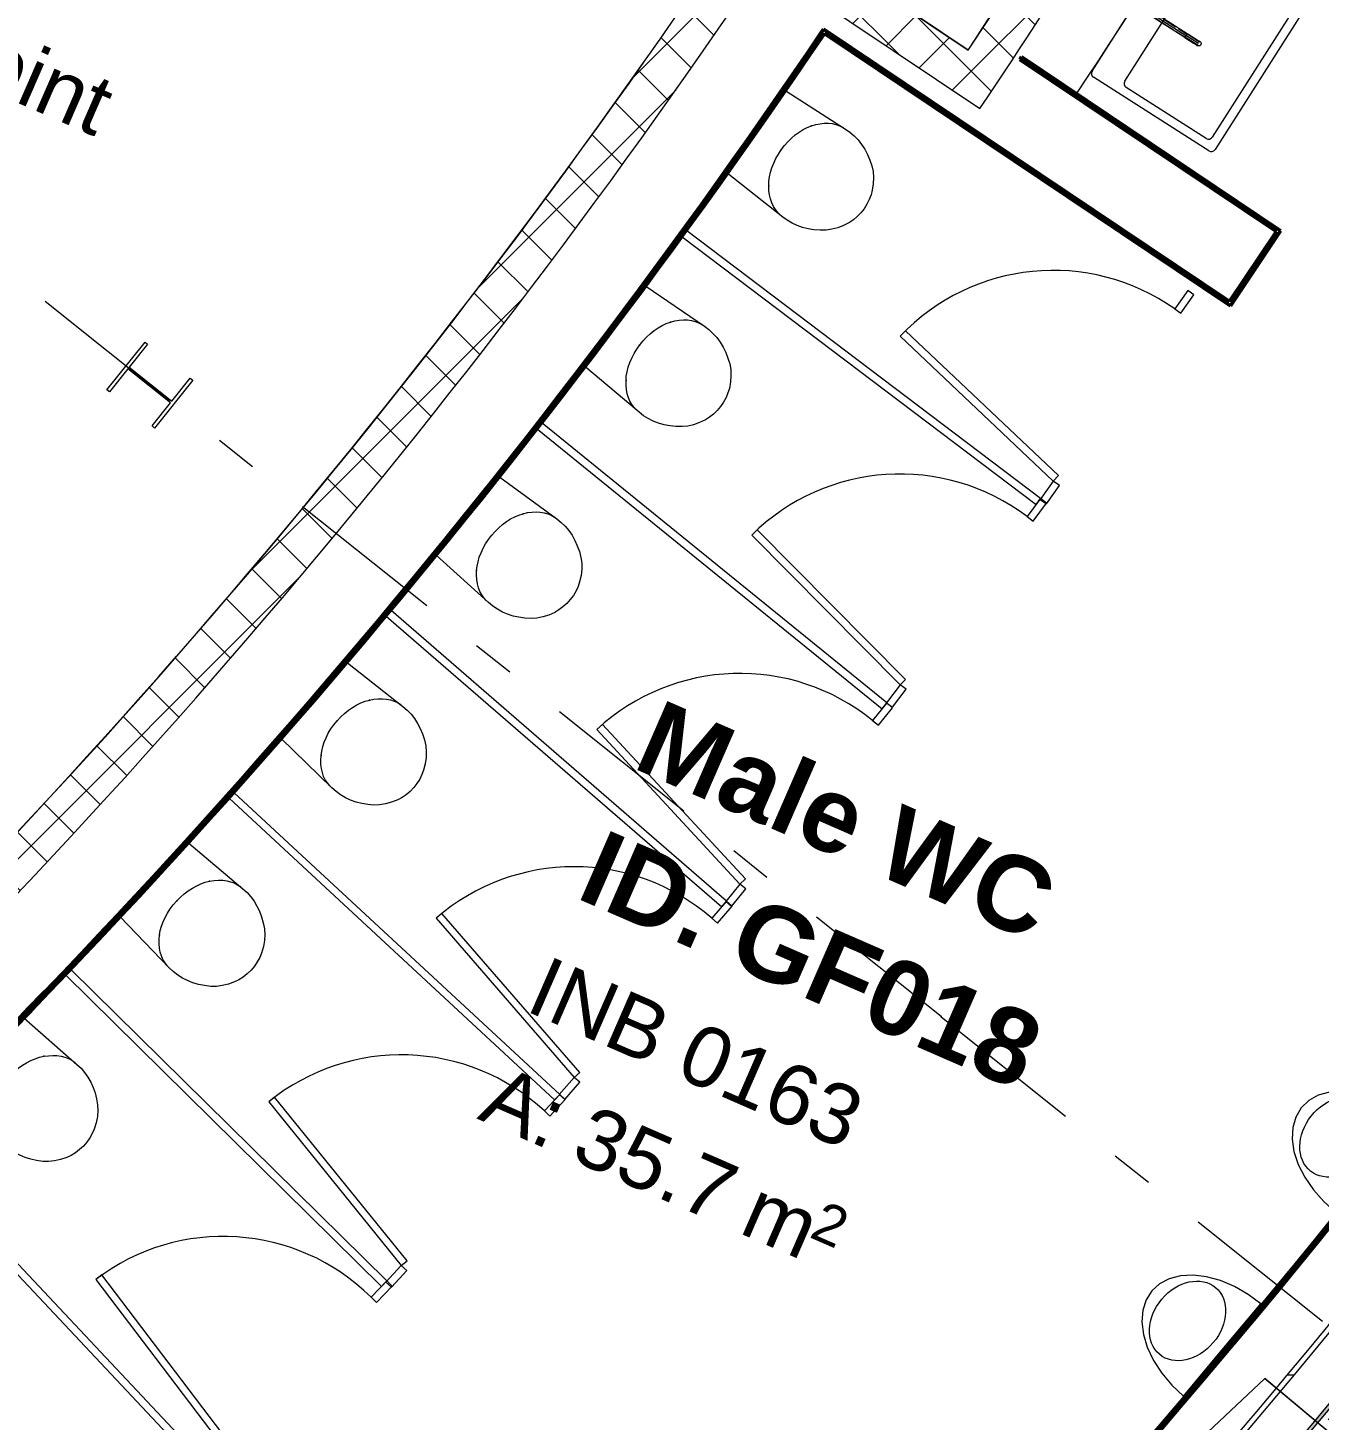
# Model space of a CAD drawing. Header units: millimetres. Extents: x -89663 to 74273, y -103666 to 18539.
# Drawn here: x -9662 to -5369, y -61751 to -57124 of the extents above; entities that cross this region are included whole.
import ezdxf
from ezdxf.enums import TextEntityAlignment as Align

# ---------------------------------------------------------------- set-up
doc = ezdxf.new("R2010")
doc.units = ezdxf.units.MM
doc.header["$MEASUREMENT"] = 0
for name, pattern in [('Dot & Dashed', [670.277762, 352.777767, -176.388884, 0, -141.111112]), ('Double Dashed', [1093.611073, 529.166651, -211.666656, 141.111112, -211.666656]), ('Hidden Line', [55, 45, -10])]:
    doc.linetypes.add(name, pattern=pattern)
for name, color, linetype in [('A-20-M_Floor_Slab', 7, 'Continuous'), ('A-25-M_Wall_Ext', 7, 'Continuous'), ('COLUMN.IFC Import', 7, 'Continuous'), ('New_A-05-M_Gross_Int_Plant', 7, 'Continuous'), ('New_A-05-M_Gross_Int_WC_s', 7, 'Continuous'), ('New_A-15-MG_Structural_Grid_Phase_2', 7, 'Continuous'), ('New_A-20-M_Hard_Landscape', 7, 'Continuous'), ('New_A-25-M_Wall_Ext', 7, 'Continuous'), ('New_A-25-M_Wall_Int', 7, 'Continuous'), ('New_A-35-M_FFE_Sanitary', 7, 'Continuous'), ('New_A-40-M_Soft_Landscaping_P2', 7, 'Continuous'), ('New_A-95-P_Drawing', 7, 'Continuous')]:
    doc.layers.add(name, color=color, linetype=linetype)
for name, color, linetype, lineweight in [('A-20-M_Floor_Slab_Pen_No__89', 8, 'Continuous', 20), ('A-25-M_Wall_Ext_Pen_No__87', 8, 'Continuous', 20), ('COLUMN.IFC Import_Pen_No__2', 8, 'Continuous', 15), ('New_A-25-M_Wall_Ext_Pen_No__87', 8, 'Continuous', 20), ('New_A-25-M_Wall_Int_Pen_No__1', 7, 'Continuous', 13), ('New_A-25-M_Wall_Int_Pen_No__193', 7, 'Continuous', 18), ('New_A-40-M_Soft_Landscaping_P2_Pen_No__150', 7, 'Continuous', 0), ('New_A-95-P_Drawing_Pen_No__1', 7, 'Continuous', 13), ('New_ArchiCAD Zone Stamps_Pen_No__6', 7, 'Continuous', 35), ('New_ArchiCAD Zone Stamps_Pen_No__9', 7, 'Continuous', 13)]:
    doc.layers.add(name, color=color, linetype=linetype, lineweight=lineweight)
for name, color, linetype, lineweight, true_color in [('New_A-05-M_Gross_Int_Plant_Pen_No__74', 7, 'Continuous', 20, 0x606060), ('New_A-05-M_Gross_Int_WC_s_Pen_No__74', 7, 'Continuous', 20, 0x606060), ('New_A-15-MG_Structural_Grid_Phase_2_Pen_No__222', 7, 'Continuous', 13, 0x65af33), ('New_A-20-M_Hard_Landscape_Pen_No__53', 7, 'Continuous', 35, 0x444444), ('New_A-25-M_Wall_Ext_Pen_No__107', 7, 'Continuous', 15, 0xa6a6a6), ('New_A-25-M_Wall_Ext_Pen_No__27', 7, 'Continuous', 50, 0x2a2a2a), ('New_A-25-M_Wall_Int_Pen_No__107', 7, 'Continuous', 15, 0xa6a6a6), ('New_A-25-M_Wall_Int_Pen_No__149', 7, 'Continuous', 0, 0x2a2a2a), ('New_A-35-M_FFE_Sanitary_Pen_No__211', 7, 'Continuous', 13, 0xebf6ff), ('New_A-35-M_FFE_Sanitary_Pen_No__27', 7, 'Continuous', 50, 0x2a2a2a), ('New_A-35-M_FFE_Sanitary_Pen_No__64', 7, 'Continuous', 20, 0x606060), ('New_A-35-M_FFE_Sanitary_Pen_No__75', 7, 'Continuous', 20, 0x606060), ('New_A-95-P_Drawing_Pen_No__25', 7, 'Continuous', 50, 0x2a2a2a)]:
    doc.layers.add(name, color=color, linetype=linetype, lineweight=lineweight, true_color=true_color)
doc.styles.add('GENERATED_STYLE_1', font='')
doc.styles.add('GENERATED_STYLE_3', font='')
doc.styles.add('GENERATED_STYLE_4', font='')
doc.styles.get('GENERATED_STYLE_1').set_extended_font_data('Arial', bold=True)
doc.styles.get('GENERATED_STYLE_3').set_extended_font_data('Arial')
doc.styles.get('GENERATED_STYLE_4').set_extended_font_data('Swis721 BT')
pattern_1 = [(45, (0, 0), (-91.92388, 91.92388), []), (135, (0, 0), (91.92388, 91.92388), [])]

# ---------------------------------------------------------------- blocks, each defined once
blk = doc.blocks.new('Mesh_6_1', base_point=(-2004.1, -57229.4))
at = {"layer": 'New_A-20-M_Hard_Landscape_Pen_No__53', "linetype": 'Continuous', "flags": 128}
blk.add_lwpolyline([(-2004.1, -57229.4, -0.183374), (-18001.8, -70543.4), (-17579.3, -76160.8), (-17223, -76133.9), (-14657.1, -75939.9), (-15007.7, -71280.4, 0.205807), (-603, -57840.4)], format="xyb", close=True, dxfattribs=at)
blk = doc.blocks.new('Male WC_INB 0163_43_1', base_point=(-7292.1, -60664.2))
at = {"layer": 'New_A-05-M_Gross_Int_WC_s_Pen_No__74', "linetype": 'Continuous'}
for p, q in [((-6346.9, -57590.3), (-7014.5, -57142.6)), ((-6176, -57343.5), (-5497.6, -57798.7)), ((-5664.7, -58047.8), (-6346.9, -57590.3)), ((-5497.6, -57798.7), (-5664.7, -58047.8))]:
    blk.add_line(p, q, dxfattribs=at)
for centre, radius, start, end in [((-25879.3, -44272.1), 23644.9, 326.43908, 336.65304), ((-26842.6, -43731), 23937.9, 312.52822, 325.92591), ((-26580.2, -43935.2), 27309.7, 312.41044, 326.00205)]:
    blk.add_arc(centre, radius, start, end, dxfattribs=at)
at = {"layer": 'New_ArchiCAD Zone Stamps_Pen_No__6'}
for tag, height, style, p in [('ROOM_NAME', 250, 'GENERATED_STYLE_1', (-7557.7, -59352)), ('zoneNameLine2', 250, 'GENERATED_STYLE_1', (-7746.1, -59784.1)), ('ROOM_NUMBER', 200, 'GENERATED_STYLE_3', (-7934.5, -60204.8)), ('measuredAreaCode', 200, 'GENERATED_STYLE_3', (-8091.6, -60564.9)), ('DUMMY_649', 200, 'GENERATED_STYLE_3', (-7784.2, -60699)), ('DUMMY_650', 200, 'GENERATED_STYLE_3', (-7294.8, -60912.3)), ('DUMMY_651', 133.3, 'GENERATED_STYLE_3', (-7015.5, -61018.9))]:
    blk.add_attdef(tag, text='', height=height, rotation=336.4404, dxfattribs=dict(at, style=style)).set_placement(p, align=Align.TOP_LEFT)
blk = doc.blocks.new('Plenum Tank Room_INB 0169_46_1', base_point=(-21529, -64782))
at = {"layer": 'New_A-05-M_Gross_Int_Plant_Pen_No__74', "linetype": 'Continuous'}
blk.add_line((-7255.9, -56715.8), (-6536, -57198.3), dxfattribs=at)
for centre, radius, start, end in [((-42102.8, -34239.2), 42333.4, 327.15697, 329.00326), ((-27118.6, -43491.4), 23862.3, 312.52935, 326.34467)]:
    blk.add_arc(centre, radius, start, end, dxfattribs=at)
at = {"layer": 'New_ArchiCAD Zone Stamps_Pen_No__9'}
for tag, height, style, p in [('ROOM_NAME', 250, 'GENERATED_STYLE_1', (-22524.9, -63151.3)), ('zoneNameLine2', 250, 'GENERATED_STYLE_1', (-22713.3, -63583.4)), ('ROOM_NUMBER', 200, 'GENERATED_STYLE_3', (-22901.8, -64004.1)), ('measuredAreaCode', 200, 'GENERATED_STYLE_3', (-23058.8, -64364.2)), ('DUMMY_649', 200, 'GENERATED_STYLE_3', (-22751.4, -64498.3)), ('DUMMY_650', 200, 'GENERATED_STYLE_3', (-22159.5, -64756.3)), ('DUMMY_651', 133.3, 'GENERATED_STYLE_3', (-21880.2, -64862.9))]:
    blk.add_attdef(tag, text='', height=height, rotation=336.4404, dxfattribs=dict(at, style=style)).set_placement(p, align=Align.TOP_LEFT)
blk = doc.blocks.new('Mesh_26_1', base_point=(-15007.7, -71280.4))
at = {"layer": 'New_A-40-M_Soft_Landscaping_P2_Pen_No__150', "linetype": 'Continuous', "flags": 128}
blk.add_lwpolyline([(-15007.7, -71280.4), (-14657.1, -75939.9, 0.09191), (5945.5, -69347.8), (9078.1, -62163.8), (-603, -57840.4, -0.205807)], format="xyb", close=True, dxfattribs=at)
blk = doc.blocks.new('Slab_67_1', base_point=(-9826.8, -66666.7))
at = {"layer": 'A-20-M_Floor_Slab_Pen_No__89', "linetype": 'Continuous', "flags": 128}
blk.add_lwpolyline([(-9826.8, -66666.7), (-10262.5, -66046.8), (-5549.6, -61612.4), (-4970, -62096.9)], close=True, dxfattribs=at)
blk = doc.blocks.new('Slab_68_1', base_point=(-10262.5, -66046.8))
at = {"layer": 'A-20-M_Floor_Slab_Pen_No__89', "linetype": 'Continuous', "flags": 128}
blk.add_lwpolyline([(-10262.5, -66046.8), (-10073.7, -66315.4), (-5298.5, -61822.4), (-5549.6, -61612.4)], close=True, dxfattribs=at)
blk = doc.blocks.new('Wall_53_1', base_point=(-38176, -69536.6))
at = {"layer": 'New_A-25-M_Wall_Ext_Pen_No__107', "linetype": 'Continuous', "lineweight": 0, "true_color": 0x535353}
blk.add_hatch(color=251, dxfattribs=at).paths.add_polyline_path([(-7888.7, -64664.4), (-7855.1, -64701.5), (-7821.6, -64738.5, 0.106432), (-877.5, -55078.3), (-969.2, -55038.4, -0.106432)])
at = {"layer": 'New_A-25-M_Wall_Ext_Pen_No__27', "linetype": 'Continuous'}
for radius, end in [(28161.8, 336.44044), (28261.8, 331.6191)]:
    blk.add_arc((-26783.5, -43782), radius, 312.13949, end, dxfattribs=at)
blk = doc.blocks.new('Wall_55_1', base_point=(-38175.9, -69536.5))
at = {"layer": 'New_A-25-M_Wall_Ext_Pen_No__87', "linetype": 'Hidden Line'}
for radius in [28161.8, 28211.8]:
    blk.add_arc((-26758.9, -43792.8), radius, 246.08329, 336.44041, dxfattribs=at)
blk = doc.blocks.new('Wall_61_1', base_point=(-11383.4, -60645.5))
at = {"layer": 'New_A-25-M_Wall_Int_Pen_No__107', "linetype": 'Continuous'}
h = blk.add_hatch(dxfattribs=at)
h.set_pattern_fill('Concrete_Block_0001', color=256, style=0, pattern_type=2)
h.set_pattern_definition(pattern_1)
h.paths.add_polyline_path([(-11487, -60739.6), (-7905.1, -64646.3), (-7801.9, -64551.7), (-11478, -60542.3)])
at = {"layer": 'New_A-25-M_Wall_Int_Pen_No__1', "linetype": 'Continuous', "flags": 128}
for points in [[(-10988.4, -61076.3), (-11478, -60542.3)], [(-11487, -60739.6), (-8067.7, -64469)], [(-7801.9, -64551.7), (-10893.8, -61179.5)], [(-7973.1, -64572.1), (-7905.1, -64646.3)], [(-7905.1, -64646.3), (-7801.9, -64551.7)]]:
    blk.add_lwpolyline(points, dxfattribs=at)
blk = doc.blocks.new('Wall_78_1', base_point=(-10893.8, -61179.5))
at = {"layer": 'New_A-25-M_Wall_Int_Pen_No__107', "linetype": 'Continuous'}
h = blk.add_hatch(dxfattribs=at)
h.set_pattern_fill('Concrete_Block_0001', color=256, style=0, pattern_type=2)
h.set_pattern_definition(pattern_1)
h.paths.add_polyline_path([(-10893.8, -61179.5, 0.060041), (-7139.4, -56793.4), (-7255.9, -56715.8, -0.06004), (-10988.4, -61076.3)])
at = {"layer": 'New_A-25-M_Wall_Int_Pen_No__1', "linetype": 'Continuous', "flags": 128}
blk.add_lwpolyline([(-7139.4, -56793.4), (-7255.9, -56715.8)], dxfattribs=at)
at = {"layer": 'New_A-25-M_Wall_Int_Pen_No__1', "linetype": 'Continuous'}
for radius, start, end in [(23986, 312.56517, 326.30886), (24126, 312.56489, 325.97638)]:
    blk.add_arc((-27213.3, -43410.3), radius, start, end, dxfattribs=at)
blk = doc.blocks.new('Wall_80_1', base_point=(-7217.4, -56909.7))
at = {"layer": 'New_A-25-M_Wall_Int_Pen_No__107', "linetype": 'Continuous'}
h = blk.add_hatch(dxfattribs=at)
h.set_pattern_fill('Concrete_Block_0001', color=256, style=0, pattern_type=2)
h.set_pattern_definition(pattern_1)
h.paths.add_polyline_path([(-7217.4, -56909.7), (-6497.4, -57392.8), (-6536, -57198.3), (-7139.4, -56793.4)])
at = {"layer": 'New_A-25-M_Wall_Int_Pen_No__1', "linetype": 'Continuous', "flags": 128}
for points in [[(-6536, -57198.3), (-7139.4, -56793.4)], [(-7217.4, -56909.7), (-6497.4, -57392.8)]]:
    blk.add_lwpolyline(points, dxfattribs=at)
blk = doc.blocks.new('Wall_83_1', base_point=(-6497.4, -57392.8))
at = {"layer": 'New_A-25-M_Wall_Int_Pen_No__107', "linetype": 'Continuous'}
h = blk.add_hatch(dxfattribs=at)
h.set_pattern_fill('Concrete_Block_0001', color=256, style=0, pattern_type=2)
h.set_pattern_definition(pattern_1)
h.paths.add_polyline_path([(-6497.4, -57392.8, 0.015654), (-5685.6, -56096.8), (-5806.5, -56026.3, -0.014213), (-6536, -57198.3)])
at = {"layer": 'New_A-25-M_Wall_Int_Pen_No__1', "linetype": 'Continuous', "flags": 128}
blk.add_lwpolyline([(-5685.6, -56096.8), (-5806.5, -56026.3)], dxfattribs=at)
at = {"layer": 'New_A-25-M_Wall_Int_Pen_No__1', "linetype": 'Continuous'}
for radius, start in [(24289.1, 326.47103), (24429.1, 326.14078)]:
    blk.add_arc((-26783.5, -43782), radius, start, 329.72808, dxfattribs=at)
blk = doc.blocks.new('Wall_120_1', base_point=(-8161.2, -64098.5))
at = {"layer": 'New_A-35-M_FFE_Sanitary_Pen_No__211', "linetype": 'Continuous'}
h = blk.add_hatch(dxfattribs=at)
h.set_pattern_fill('Plaster_0001', color=256, style=0, pattern_type=2)
h.set_pattern_definition([(229.20706, (0, 0), (-131.12933, 113.1596), [0, -100]), (229.20706, (32.9, -94.43), (-131.12933, 113.1596), [0, -100])])
h.paths.add_polyline_path([(-8154.4, -64105.9, 0.059246), (-3930.6, -59211.3), (-3938.9, -59205.7, -0.059154), (-8153.8, -64091.8)])
at = {"layer": 'New_A-35-M_FFE_Sanitary_Pen_No__27', "linetype": 'Continuous'}
for radius, start, end in [(27376.5, 312.42597, 325.98824), (27366.5, 312.44686, 325.98819)]:
    blk.add_arc((-26623.6, -43897.9), radius, start, end, dxfattribs=at)
blk = doc.blocks.new('Wall_121_1', base_point=(-10661.7, -61371.9))
at = {"layer": 'New_A-35-M_FFE_Sanitary_Pen_No__211', "linetype": 'Continuous'}
h = blk.add_hatch(dxfattribs=at)
h.set_pattern_fill('Plaster_0001', color=256, style=0, pattern_type=2)
h.set_pattern_definition([(49.22718, (0, 0), (-131.16907, 113.11355), [0, -100]), (49.22718, (-32.93, 94.42), (-131.16907, 113.11355), [0, -100])])
h.paths.add_polyline_path([(-10654.3, -61365.2, 0.05842), (-7014.5, -57142.6), (-7022.8, -57137, -0.058524), (-10668.4, -61364.5)])
at = {"layer": 'New_A-35-M_FFE_Sanitary_Pen_No__27', "linetype": 'Continuous'}
for radius, start, end in [(23927.9, 312.52837, 325.92591), (23937.9, 312.55229, 325.92601)]:
    blk.add_arc((-26842.6, -43731), radius, start, end, dxfattribs=at)
blk = doc.blocks.new('Wall_124_1', base_point=(-10661.7, -61371.9))
at = {"layer": 'New_A-35-M_FFE_Sanitary_Pen_No__211', "linetype": 'Continuous'}
h = blk.add_hatch(dxfattribs=at)
h.set_pattern_fill('Plaster_0001', color=256, style=0, pattern_type=2)
h.set_pattern_definition([(132.50883, (0, 0), (127.68215, 117.03534), [0, -100]), (132.50883, (-97.63, -21.66), (127.68215, 117.03534), [0, -100])])
h.paths.add_polyline_path([(-10668.4, -61364.5), (-9638.8, -62487.9), (-9631.4, -62481.1), (-10654.3, -61365.2)])
at = {"layer": 'New_A-35-M_FFE_Sanitary_Pen_No__27', "linetype": 'Continuous', "flags": 128}
for points in [[(-10668.4, -61364.5), (-9638.8, -62487.9)], [(-9631.4, -62481.1), (-10654.3, -61365.2)]]:
    blk.add_lwpolyline(points, dxfattribs=at)
blk = doc.blocks.new('Wall_139_1', base_point=(-7022.8, -57137))
at = {"layer": 'New_A-35-M_FFE_Sanitary_Pen_No__211', "linetype": 'Continuous'}
h = blk.add_hatch(dxfattribs=at)
h.set_pattern_fill('Plaster_0001', color=256, style=0, pattern_type=2)
h.set_pattern_definition([(146.1517, (0, 0), (96.4745, 143.84946), [0, -100]), (146.1517, (-89.76, -44.07), (96.4745, 143.84946), [0, -100])])
h.paths.add_polyline_path([(-7022.8, -57137), (-5664.7, -58047.8), (-5667.5, -58033.9), (-7017.2, -57128.7)])
at = {"layer": 'New_A-35-M_FFE_Sanitary_Pen_No__27', "linetype": 'Continuous', "flags": 128}
for points in [[(-7017.2, -57128.7), (-7022.8, -57137)], [(-5667.5, -58033.9), (-7017.2, -57128.7)], [(-7014.5, -57142.6), (-5664.7, -58047.8)]]:
    blk.add_lwpolyline(points, dxfattribs=at)
blk = doc.blocks.new('Wall_140_1', base_point=(-5664.7, -58047.8))
at = {"layer": 'New_A-35-M_FFE_Sanitary_Pen_No__211', "linetype": 'Continuous'}
h = blk.add_hatch(dxfattribs=at)
h.set_pattern_fill('Plaster_0001', color=256, style=0, pattern_type=2)
h.set_pattern_definition([(236.14078, (0, 0), (-143.83106, 96.50195), [0, -100]), (236.14078, (44.06, -89.77), (-143.83106, 96.50195), [0, -100])])
h.paths.add_polyline_path([(-5664.7, -58047.8), (-5497.6, -57798.7), (-5511.5, -57801.4), (-5667.5, -58033.9)])
at = {"layer": 'New_A-35-M_FFE_Sanitary_Pen_No__27', "linetype": 'Continuous', "flags": 128}
for points in [[(-5511.5, -57801.4), (-5667.5, -58033.9)], [(-5664.7, -58047.8), (-5497.6, -57798.7)]]:
    blk.add_lwpolyline(points, dxfattribs=at)
blk = doc.blocks.new('Wall_141_1', base_point=(-5497.6, -57798.7))
at = {"layer": 'New_A-35-M_FFE_Sanitary_Pen_No__211', "linetype": 'Continuous'}
h = blk.add_hatch(dxfattribs=at)
h.set_pattern_fill('Plaster_0001', color=256, style=0, pattern_type=2)
h.set_pattern_definition([(326.14078, (0, 0), (96.50195, 143.83106), [0, -100]), (326.14078, (89.77, 44.06), (96.50195, 143.83106), [0, -100])])
h.paths.add_polyline_path([(-5497.6, -57798.7), (-6359, -57220.7), (-6364.6, -57229), (-5511.5, -57801.4)])
at = {"layer": 'New_A-35-M_FFE_Sanitary_Pen_No__27', "linetype": 'Continuous', "flags": 128}
for points in [[(-6359, -57220.7), (-6364.6, -57229)], [(-6364.6, -57229), (-5511.5, -57801.4)], [(-5497.6, -57798.7), (-6359, -57220.7)]]:
    blk.add_lwpolyline(points, dxfattribs=at)
blk = doc.blocks.new('Wall_231_1', base_point=(-38294.6, -69816.9))
at = {"layer": 'A-25-M_Wall_Ext_Pen_No__87', "linetype": 'Hidden Line'}
for radius, start, end in [(28130.8, 246.16287, 336.76285), (28469.8, 246.15506, 336.76093)]:
    blk.add_arc((-26785.3, -43777.2), radius, start, end, dxfattribs=at)
blk = doc.blocks.new('Wall_254_1', base_point=(-7921.5, -64417.2))
at = {"layer": 'New_A-25-M_Wall_Int_Pen_No__107', "linetype": 'Continuous'}
h = blk.add_hatch(dxfattribs=at)
h.set_pattern_fill('Plywood_0001', color=256, style=0, pattern_type=2)
h.set_pattern_definition([(0, (0, 0), (0, 200), [])])
h.paths.add_polyline_path([(-1322.1, -54884.5, -0.105152), (-8043, -64284.3), (-8030.8, -64297.6, 0.105152), (-1305.6, -54891.7)])
blk.add_hatch(color=256, dxfattribs=at).paths.add_polyline_path([(-7921.5, -64417.2, 0.105152), (-1157.1, -54956.4), (-1168.1, -54951.6, -0.105152), (-7929.6, -64408.3)])
at = {"layer": 'New_A-25-M_Wall_Int_Pen_No__149', "linetype": 'Continuous'}
for radius in [27776.8, 28046.8]:
    blk.add_arc((-26783.5, -43782), radius, 312.42955, 336.44041, dxfattribs=at)
at = {"layer": 'New_A-25-M_Wall_Int_Pen_No__193', "linetype": 'Continuous'}
for radius in [27794.8, 27944.8, 27956.8]:
    blk.add_arc((-26783.5, -43782), radius, 312.42955, 336.44041, dxfattribs=at)
blk = doc.blocks.new('Commercial Bath Stall 19_3')
at = {"layer": 'New_A-35-M_FFE_Sanitary_Pen_No__64', "linetype": 'Continuous'}
for p, q in [((850, 1500), (825, 1500)), ((825, 1500), (825, 25)), ((850, 25), (850, 1500)), ((75, 25), (0, 25)), ((0, 25), (0, 0)), ((0, 0), (75, 0)), ((75, 0), (75, 25)), ((100, 0.5), (75, 0)), ((75, 0), (90.3, -699.8)), ((115.3, -699.3), (100, 0.5)), ((850, 25), (775, 25)), ((775, 25), (775, 0)), ((775, 0), (850, 0)), ((825, 25), (850, 25)), ((850, 0), (850, 25)), ((90.3, -699.8), (115.3, -699.3))]:
    blk.add_line(p, q, dxfattribs=at)
blk.add_arc((75, 0), 700, 271.2506, 0, dxfattribs=at)
blk = doc.blocks.new('Commercial Bath Stall 19_15')
at = {"layer": 'New_A-35-M_FFE_Sanitary_Pen_No__64', "linetype": 'Continuous'}
for p, q in [((850, 1500), (825, 1500)), ((825, 1500), (825, 25)), ((850, 25), (850, 1500)), ((174.4, 717.9), (75, 25)), ((99.7, 21.4), (199.2, 714.4)), ((199.2, 714.4), (174.4, 717.9)), ((75, 25), (0, 25)), ((0, 25), (0, 0)), ((0, 0), (75, 0)), ((75, 0), (75, 25)), ((75, 25), (99.7, 21.4)), ((850, 25), (775, 25)), ((775, 25), (775, 0)), ((775, 0), (850, 0)), ((825, 25), (850, 25)), ((850, 0), (850, 25))]:
    blk.add_line(p, q, dxfattribs=at)
blk.add_arc((75, 25), 700, 0, 81.8354, dxfattribs=at)
blk = doc.blocks.new('Commercial Bath Stall 19_16')
at = {"layer": 'New_A-35-M_FFE_Sanitary_Pen_No__64', "linetype": 'Continuous'}
for p, q in [((174.4, 717.9), (75, 25)), ((99.7, 21.4), (199.2, 714.4)), ((199.2, 714.4), (174.4, 717.9)), ((75, 25), (0, 25)), ((0, 25), (0, 0)), ((0, 0), (75, 0)), ((75, 0), (75, 25)), ((75, 25), (99.7, 21.4)), ((850, 25), (775, 25)), ((775, 25), (775, 0)), ((775, 0), (850, 0)), ((850, 0), (850, 25))]:
    blk.add_line(p, q, dxfattribs=at)
blk.add_arc((75, 25), 700, 0, 81.8354, dxfattribs=at)
blk = doc.blocks.new('Elbow Tube 19')
at = {"layer": 'New_A-35-M_FFE_Sanitary_Pen_No__64', "linetype": 'Continuous'}
for p, q in [((-8, 0), (-7.7, 2.1)), ((-7.7, -2.1), (-8, 0)), ((-7.7, 2.1), (-6.9, 4)), ((-6.9, 4), (-5.7, 5.7)), ((-5.7, 5.7), (-4, 6.9)), ((-4, 6.9), (-2.1, 7.7)), ((-2.1, 7.7), (0, 8)), ((1.7, 8), (0, 8)), ((6.7, 8), (1.7, 8)), ((14.6, 8), (6.7, 8)), ((25, 8), (14.6, 8)), ((37.1, 8), (25, 8)), ((50, 8), (37.1, 8)), ((50, 7.7), (50, 8)), ((50, 6.9), (50, 7.7)), ((50, 5.7), (50, 6.9)), ((50, 4), (50, 5.7)), ((50, 2.1), (50, 4)), ((50, 0), (50, 2.1)), ((50, -2.1), (50, 0)), ((-6.9, -4), (-7.7, -2.1)), ((-5.7, -5.7), (-6.9, -4)), ((-4, -6.9), (-5.7, -5.7)), ((-2.1, -7.7), (-4, -6.9)), ((0, -8), (-2.1, -7.7)), ((1.7, -8), (0, -8)), ((6.7, -8), (1.7, -8)), ((14.6, -8), (6.7, -8)), ((25, -8), (14.6, -8)), ((37.1, -8), (25, -8)), ((50, -8), (37.1, -8)), ((50, -4), (50, -2.1)), ((50, -5.7), (50, -4)), ((50, -6.9), (50, -5.7)), ((50, -7.7), (50, -6.9)), ((50, -8), (50, -7.7))]:
    blk.add_line(p, q, dxfattribs=at)
at = {"layer": 'New_A-35-M_FFE_Sanitary_Pen_No__64', "linetype": 'Hidden Line'}
for p, q in [((0, 6), (50, 6)), ((0, -6), (50, -6))]:
    blk.add_line(p, q, dxfattribs=at)
at = {"layer": 'New_A-35-M_FFE_Sanitary_Pen_No__64', "linetype": 'Dot & Dashed'}
blk.add_line((0, 0), (50, 0), dxfattribs=at)
blk = doc.blocks.new('Tube 19')
at = {"layer": 'New_A-35-M_FFE_Sanitary_Pen_No__64', "linetype": 'Continuous'}
for p, q in [((0, 8), (0, -8)), ((200, 8), (0, 8)), ((200, -8), (200, 8)), ((0, -8), (200, -8))]:
    blk.add_line(p, q, dxfattribs=at)
at = {"layer": 'New_A-35-M_FFE_Sanitary_Pen_No__64', "linetype": 'Hidden Line'}
for p, q in [((0, 6), (200, 6)), ((0, -6), (200, -6))]:
    blk.add_line(p, q, dxfattribs=at)
at = {"layer": 'New_A-35-M_FFE_Sanitary_Pen_No__64', "linetype": 'Dot & Dashed'}
blk.add_line((0, 0), (200, 0), dxfattribs=at)
blk = doc.blocks.new('WC 19')
at = {"layer": 'New_A-35-M_FFE_Sanitary_Pen_No__75', "linetype": 'Continuous'}
for p, q in [((-167.5, 0), (-179.5, -235)), ((167.5, 0), (-167.5, 0)), ((179.5, -235), (167.5, 0)), ((-179.5, -235), (-179.7, -253.5)), ((-179.7, -253.5), (-178, -272)), ((-178, -272), (-174.6, -290.3)), ((174.6, -290.3), (178, -272)), ((178, -272), (179.7, -253.5)), ((179.7, -253.5), (179.5, -235)), ((-174.6, -290.3), (-169.3, -308.5)), ((-169.3, -308.5), (-162.3, -326.5)), ((162.3, -326.5), (169.3, -308.5)), ((169.3, -308.5), (174.6, -290.3)), ((-162.3, -326.5), (-153.5, -344.1)), ((-153.5, -344.1), (-143, -361.3)), ((-143, -361.3), (-130.8, -378)), ((130.8, -378), (143, -361.3)), ((143, -361.3), (153.5, -344.1)), ((153.5, -344.1), (162.3, -326.5)), ((-130.8, -378), (-117.9, -391.8)), ((-117.9, -391.8), (-102.6, -404.5)), ((-102.6, -404.5), (-85.1, -415.9)), ((-85.1, -415.9), (-65.5, -425.9)), ((65.5, -425.9), (85.1, -415.9)), ((85.1, -415.9), (102.6, -404.5)), ((102.6, -404.5), (117.9, -391.8)), ((117.9, -391.8), (130.8, -378)), ((-65.5, -425.9), (-50.5, -431.6)), ((-50.5, -431.6), (-34.3, -435.8)), ((-34.3, -435.8), (-17.3, -438.4)), ((-17.3, -438.4), (0, -439.3)), ((0, -439.3), (17.3, -438.4)), ((17.3, -438.4), (34.3, -435.8)), ((34.3, -435.8), (50.5, -431.6)), ((50.5, -431.6), (65.5, -425.9))]:
    blk.add_line(p, q, dxfattribs=at)
for centre, major_axis, start_param, end_param in [((38, -232.5), (-217.3, 0), 5.540146, 6.22922), ((0, -207.4), (-163.2, 0), 4.712389, 5.557143), ((0, -207.4), (-163.2, 0), 3.867635, 4.712389), ((-38, -232.5), (-217.3, 0), 3.195558, 3.884632)]:
    blk.add_ellipse(centre, major_axis=major_axis, ratio=0.649599, start_param=start_param, end_param=end_param, dxfattribs=at)
for p in [(-122, -137), (0, -101.4), (122, -137), (-179, -224.9)]:
    blk.add_point(p, dxfattribs=at)
blk = doc.blocks.new('Standard grid marker_12')
at = {"layer": 'New_A-15-MG_Structural_Grid_Phase_2_Pen_No__222', "linetype": 'Double Dashed'}
for p, q in [((2590.6, 0.5), (0, 0.5)), ((2591.1, 0), (2590.6, 0.5)), ((2591.1, 0), (19467, 0))]:
    blk.add_line(p, q, dxfattribs=at)
blk.add_point((2591.1, 0), dxfattribs=at)
at = {"layer": 'New_A-15-MG_Structural_Grid_Phase_2_Pen_No__222', "style": 'GENERATED_STYLE_4'}
for tag, p in [('AC_MarkerText_1_0', (-500, 43.9)), ('AC_MarkerText_1_1', (22558.2, 43.9))]:
    blk.add_attdef(tag, text='', height=350, rotation=195.0277, dxfattribs=at).set_placement(p, align=Align.MIDDLE_CENTER)
blk = doc.blocks.new('Standard grid marker_24')
at = {"layer": 'New_A-15-MG_Structural_Grid_Phase_2_Pen_No__222', "linetype": 'Double Dashed'}
blk.add_arc((0, 0), 27977.6, 0, 90.63597, dxfattribs=at)
at = {"layer": 'New_A-15-MG_Structural_Grid_Phase_2_Pen_No__222', "style": 'GENERATED_STYLE_4'}
blk.add_attdef('AC_MarkerText_1', text='', height=350, rotation=90.3066, dxfattribs=at).set_placement((-1326.2, 28008), align=Align.MIDDLE_CENTER)
blk = doc.blocks.new('Column 11')
at = {"layer": 'COLUMN.IFC Import_Pen_No__2', "linetype": 'Continuous'}
for p, q in [((-101.8, 101.6), (101.8, 101.6)), ((-101.8, 90.6), (-101.8, 101.6)), ((101.8, 101.6), (101.8, 90.6)), ((-3.6, 90.6), (-101.8, 90.6)), ((-3.6, -90.6), (-3.6, 90.6)), ((3.6, 90.6), (3.6, -90.6)), ((101.8, 90.6), (3.6, 90.6)), ((-101.8, -90.6), (-3.6, -90.6)), ((-101.8, -101.6), (-101.8, -90.6)), ((3.6, -90.6), (101.8, -90.6)), ((101.8, -90.6), (101.8, -101.6)), ((101.8, -101.6), (-101.8, -101.6))]:
    blk.add_line(p, q, dxfattribs=at)
blk = doc.blocks.new('Urinal 19')
at = {"layer": 'New_A-35-M_FFE_Sanitary_Pen_No__64', "linetype": 'Continuous'}
for p, q in [((-200, 0), (-197, -53)), ((0, 0), (-200, 0)), ((200, 0), (0, 0)), ((197, -53), (200, 0)), ((-197, -53), (-187.9, -104.3)), ((187.9, -104.3), (197, -53)), ((-187.9, -104.3), (-173.2, -152.5)), ((173.2, -152.5), (187.9, -104.3)), ((-173.2, -152.5), (-153.2, -196.1)), ((153.2, -196.1), (173.2, -152.5)), ((-153.2, -196.1), (-128.6, -233.6)), ((128.6, -233.6), (153.2, -196.1)), ((-128.6, -233.6), (-100, -264.1)), ((-100, -264.1), (-68.4, -286.6)), ((68.4, -286.6), (100, -264.1)), ((100, -264.1), (128.6, -233.6)), ((-68.4, -286.6), (-34.7, -300.4)), ((-34.7, -300.4), (0, -305)), ((0, -305), (34.7, -300.4)), ((34.7, -300.4), (68.4, -286.6))]:
    blk.add_line(p, q, dxfattribs=at)
blk.add_ellipse((0, -150), major_axis=(-145, 0), ratio=0.772414, dxfattribs=at)
blk = doc.blocks.new('Basin 19')
at = {"layer": 'New_A-35-M_FFE_Sanitary_Pen_No__64', "linetype": 'Continuous'}
for p, q in [((-267.5, 0), (267.5, 0)), ((-282.5, -470), (-282.5, -15)), ((282.5, -15), (282.5, -470)), ((-252.5, -440), (-252.5, -125)), ((-237.5, -110), (237.5, -110)), ((252.5, -125), (252.5, -440)), ((237.5, -455), (-237.5, -455)), ((267.5, -485), (-267.5, -485))]:
    blk.add_line(p, q, dxfattribs=at)
for centre, start, end in [((-267.5, -15), 90, 180), ((267.5, -15), 0, 90), ((-237.5, -125), 90, 180), ((237.5, -125), 0, 90), ((-237.5, -440), 180, 270), ((237.5, -440), 270, 0), ((-267.5, -470), 180, 270), ((267.5, -470), 270, 0)]:
    blk.add_arc(centre, 15, start, end, dxfattribs=at)
blk = doc.blocks.new('Level Dimension_1_1', base_point=(-12978.9, -56444.6))
at = {"layer": 'New_A-95-P_Drawing_Pen_No__25', "linetype": 'Continuous'}
for p, q in [((-13138.8, -56811.3), (-12819, -56078)), ((-13345.6, -56284.7), (-12612.2, -56604.5))]:
    blk.add_line(p, q, dxfattribs=at)
blk.add_circle((-12978.9, -56444.6), 200, dxfattribs=at)
at = {"layer": 'New_A-95-P_Drawing_Pen_No__1', "insert": (-12452.4, -56237.8), "char_height": 200, "attachment_point": 7, "rotation": 336.4404, "style": 'GENERATED_STYLE_3'}
blk.add_mtext('\\A1;{\\fArial|b0|i0|c0|p34;South Atrium Set out point }', dxfattribs=at)
blk = doc.blocks.new('Mesh_37_1', base_point=(-603, -57840.4))
at = {"layer": 'New_A-40-M_Soft_Landscaping_P2_Pen_No__150', "linetype": 'Continuous', "flags": 128}
blk.add_lwpolyline([(-603, -57840.4, -0.205807), (-15007.7, -71280.4), (-14916.9, -72486.2, 0.161424), (-1600, -63958.3), (1156.8, -58626.3)], format="xyb", close=True, dxfattribs=at)

msp = doc.modelspace()

# ---------------------------------------------------------------- block references
at = {"layer": 'A-20-M_Floor_Slab', "color": 8, "linetype": 'Continuous', "lineweight": 20}
for name, p in [('Slab_67_1', (-9826.8, -66666.7)), ('Slab_68_1', (-10262.5, -66046.8))]:
    msp.add_blockref(name, p, dxfattribs=at)
at = {"layer": 'A-25-M_Wall_Ext', "color": 250, "lineweight": 50, "true_color": 0x2a2a2a}
msp.add_blockref('Wall_231_1', (-38294.6, -69816.9), dxfattribs=at)
at = {"layer": 'COLUMN.IFC Import', "linetype": 'Continuous', "zscale": 1000, "rotation": 51.41241155949833}
msp.add_blockref('Column 11', (-9256.8, -58311.2), dxfattribs=at)
at = {"layer": 'New_A-05-M_Gross_Int_Plant', "linetype": 'Continuous'}
msp.add_blockref('Plenum Tank Room_INB 0169_46_1', (-21529, -64782), dxfattribs=at)
at = {"layer": 'New_A-05-M_Gross_Int_WC_s', "linetype": 'Continuous'}
ref = msp.add_blockref('Male WC_INB 0163_43_1', (-7292.1, -60664.2), dxfattribs=at)
ref.add_attrib('ROOM_NAME', 'Male WC', dxfattribs={"layer": 'New_ArchiCAD Zone Stamps_Pen_No__6', "color": 7, "height": 250, "rotation": 336.4404, "style": 'GENERATED_STYLE_1'}).set_placement((-7557.7, -59352), align=Align.TOP_LEFT)
ref.add_attrib('ROOM_NUMBER', 'INB 0163', dxfattribs={"layer": 'New_ArchiCAD Zone Stamps_Pen_No__6', "color": 7, "height": 200, "rotation": 336.4404, "style": 'GENERATED_STYLE_3'}).set_placement((-7934.5, -60204.8), align=Align.TOP_LEFT)
ref.add_attrib('zoneNameLine2', 'ID. GF018', dxfattribs={"layer": 'New_ArchiCAD Zone Stamps_Pen_No__6', "color": 7, "height": 250, "rotation": 336.4404, "style": 'GENERATED_STYLE_1'}).set_placement((-7746.1, -59784.1), align=Align.TOP_LEFT)
ref.add_attrib('measuredAreaCode', 'A: ', dxfattribs={"layer": 'New_ArchiCAD Zone Stamps_Pen_No__6', "color": 7, "height": 200, "rotation": 336.4404, "style": 'GENERATED_STYLE_3'}).set_placement((-8091.6, -60564.9), align=Align.TOP_LEFT)
ref.add_attrib('DUMMY_649', '35.7', dxfattribs={"layer": 'New_ArchiCAD Zone Stamps_Pen_No__6', "color": 7, "height": 200, "rotation": 336.4404, "style": 'GENERATED_STYLE_3'}).set_placement((-7784.2, -60699), align=Align.TOP_LEFT)
ref.add_attrib('DUMMY_650', ' m', dxfattribs={"layer": 'New_ArchiCAD Zone Stamps_Pen_No__6', "color": 7, "height": 200, "rotation": 336.4404, "style": 'GENERATED_STYLE_3'}).set_placement((-7294.8, -60912.3), align=Align.TOP_LEFT)
ref.add_attrib('DUMMY_651', '2', dxfattribs={"layer": 'New_ArchiCAD Zone Stamps_Pen_No__6', "color": 7, "height": 133.3, "rotation": 336.4404, "style": 'GENERATED_STYLE_3'}).set_placement((-7015.5, -61018.9), align=Align.TOP_LEFT)
at = {"layer": 'New_A-15-MG_Structural_Grid_Phase_2', "color": 8, "linetype": 'Continuous', "lineweight": 15, "zscale": 1000}
for name, p, rotation in [('Standard grid marker_24', (-26783.5, -43781.2), 246.1337837427074), ('Standard grid marker_12', (-4601.2, -62025.7), 141.4127390902341)]:
    msp.add_blockref(name, p, dxfattribs=dict(at, rotation=rotation))
at = {"layer": 'New_A-20-M_Hard_Landscape', "color": 49, "lineweight": 35, "true_color": 0x444444}
msp.add_blockref('Mesh_6_1', (-2004.1, -57229.4), dxfattribs=at)
at = {"layer": 'New_A-25-M_Wall_Ext', "color": 250, "lineweight": 50, "true_color": 0x2a2a2a}
for name, p in [('Wall_53_1', (-38176, -69536.6)), ('Wall_55_1', (-38175.9, -69536.5))]:
    msp.add_blockref(name, p, dxfattribs=at)
at = {"layer": 'New_A-25-M_Wall_Int', "color": 250, "lineweight": 50, "true_color": 0x2a2a2a}
for name, p in [('Wall_254_1', (-7921.5, -64417.2)), ('Wall_83_1', (-6497.4, -57392.8)), ('Wall_78_1', (-10893.8, -61179.5)), ('Wall_80_1', (-7217.4, -56909.7)), ('Wall_61_1', (-11383.4, -60645.5))]:
    msp.add_blockref(name, p, dxfattribs=at)
at = {"layer": 'New_A-35-M_FFE_Sanitary', "color": 251, "linetype": 'Continuous', "lineweight": 20, "true_color": 0x606060, "zscale": 1000}
for name, p, rotation in [('Basin 19', (-5980.9, -57042.3), 57.49564129025419), ('Elbow Tube 19', (-5770.1, -57176.6), 147.4853136228064), ('Urinal 19', (-5190.4, -60903), 231.5894645481002), ('Urinal 19', (-5692.3, -61517.7), 229.9394645481001)]:
    msp.add_blockref(name, p, dxfattribs=dict(at, rotation=rotation))
at = {"layer": 'New_A-35-M_FFE_Sanitary', "color": 251, "linetype": 'Continuous', "lineweight": 20, "true_color": 0x606060, "xscale": -1, "zscale": 1000, "rotation": 147.4853136228642}
msp.add_blockref('Tube 19', (-5980.9, -57042.3), dxfattribs=at)
at = {"layer": 'New_A-35-M_FFE_Sanitary', "color": 250, "lineweight": 50, "true_color": 0x2a2a2a}
for name, p in [('Wall_121_1', (-10661.7, -61371.9)), ('Wall_139_1', (-7022.8, -57137)), ('Wall_141_1', (-5497.6, -57798.7)), ('Wall_140_1', (-5664.7, -58047.8)), ('Wall_120_1', (-8161.2, -64098.5)), ('Wall_124_1', (-10661.7, -61371.9))]:
    msp.add_blockref(name, p, dxfattribs=at)
at = {"layer": 'New_A-35-M_FFE_Sanitary', "linetype": 'Continuous', "zscale": 1000}
for p, xscale, rotation in [((-7240.1, -57470.3), -1, 54.53598298813423), ((-7709, -58116.5), -1, 52.7485432118917), ((-8199.3, -58746.6), -1, 50.77634725752542), ((-8710.4, -59360), -1, 48.87151113890082), ((-9241.7, -59956), -0.9999999999999997, 46.99733385292211), ((-9792.7, -60533.9), -1, 45.81571663126307)]:
    msp.add_blockref('WC 19', p, dxfattribs=dict(at, xscale=xscale, rotation=rotation))
at = {"layer": 'New_A-35-M_FFE_Sanitary_Pen_No__64', "linetype": 'Continuous', "zscale": 1000}
for name, p, rotation in [('Commercial Bath Stall 19_16', (-6276.5, -58705.8), 54.74758741637847), ('Commercial Bath Stall 19_15', (-6788.2, -59381.8), 52.90673089195803), ('Commercial Bath Stall 19_15', (-7323.1, -60043.5), 50.94377673188379), ('Commercial Bath Stall 19_15', (-7876.8, -60685), 49.1154190928113), ('Commercial Bath Stall 19_15', (-8453.5, -61308.9), 47.20191037915099), ('Commercial Bath Stall 19_15', (-9047.7, -61911.4), 45.41965095521596), ('Commercial Bath Stall 19_3', (-9670.7, -62498.7), 43.25934495730056)]:
    msp.add_blockref(name, p, dxfattribs=dict(at, rotation=rotation))
at = {"layer": 'New_A-40-M_Soft_Landscaping_P2'}
for name, p in [('Mesh_26_1', (-15007.7, -71280.4)), ('Mesh_37_1', (-603, -57840.4))]:
    msp.add_blockref(name, p, dxfattribs=at)
at = {"layer": 'New_A-95-P_Drawing', "color": 250, "lineweight": 50, "true_color": 0x2a2a2a}
msp.add_blockref('Level Dimension_1_1', (-12978.9, -56444.6), dxfattribs=at)

doc.saveas('drawing.dxf')
